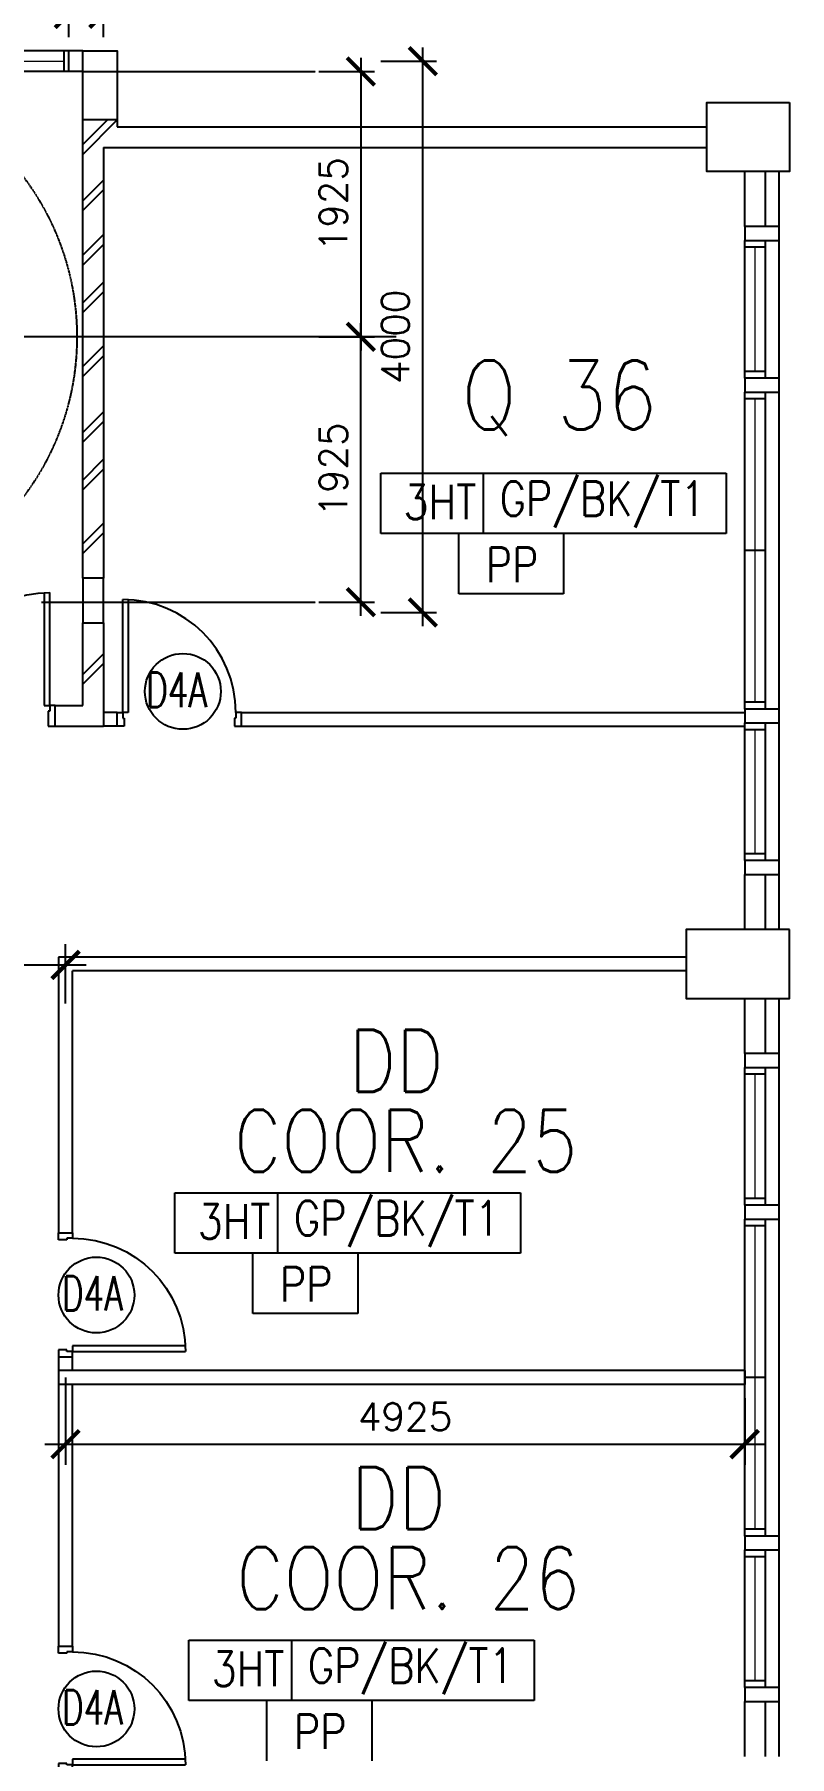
# Model space of a CAD drawing. Extents: x 2332957 to 2465864, y -1012926 to -914299.
# Drawn here: x 2365058 to 2370533, y -950487 to -937993 of the extents above; entities that cross this region are included whole.
import ezdxf
from ezdxf.enums import TextEntityAlignment as Align

# ---------------------------------------------------------------- set-up
doc = ezdxf.new("R2010")
doc.units = 0
doc.header["$LTSCALE"] = 15
doc.header["$MEASUREMENT"] = 0
doc.header["$PDMODE"] = 34
doc.linetypes.add('HIDDEN', pattern=[0.375, 0.25, -0.125])
doc.layers.get('0').update_dxf_attribs({"linetype": 'CONTINUOUS'})
doc.layers.get('DEFPOINTS').update_dxf_attribs({"linetype": 'CONTINUOUS'})
for name, color, linetype in [('COL', 3, 'CONTINUOUS'), ('DIM', 7, 'CONTINUOUS'), ('DR', 7, 'CONTINUOUS'), ('DR-T', 7, 'CONTINUOUS'), ('H', 1, 'CONTINUOUS'), ('hatch', 7, 'CONTINUOUS'), ('LEG-T', 7, 'CONTINUOUS'), ('partition', 7, 'CONTINUOUS'), ('stair', 7, 'CONTINUOUS'), ('T50', 4, 'CONTINUOUS'), ('WALL', 2, 'CONTINUOUS'), ('WIN', 5, 'CONTINUOUS')]:
    doc.layers.add(name, color=color, linetype=linetype)
doc.styles.add('ROMANS', font='romans')
doc.styles.get("Standard").update_dxf_attribs({"font": 'ROMANS.SHX'})
doc.dimstyles.new('STANDARD$0', dxfattribs={"dimscale": 0, "dimtxt": 8, "dimasz": 6, "dimexe": 1, "dimexo": 1, "dimgap": 3, "dimtad": 1, "dimdec": 0, "dimlfac": -1, "dimrnd": 1, "dimzin": 0, "dimdsep": 46, "dimtxsty": 'Standard', "dimcen": 0, "dimclrd": 5, "dimclre": 250, "dimadec": 0, "dimazin": 0, "dimtfac": 1, "dimtdec": 4, "dimtofl": 0, "dimtmove": 0, "dimatfit": 3, "dimfxl": 1, "dimtolj": 1, "dimtzin": 0, "dimarcsym": 0})

# ---------------------------------------------------------------- blocks, each defined once
blk = doc.blocks.new('_ARCHTICK')
at = {"color": 0, "linetype": 'ByBlock', "const_width": 0.15}
blk.add_lwpolyline([(-0.5, -0.5), (0.5, 0.5)], dxfattribs=at)
blk = doc.blocks.new('*D20')
at = {"layer": 'DEFPOINTS', "color": 0, "transparency": 16777216}
for p in [(1648688, -783985), (1649092, -783985), (1648688, -787985)]:
    blk.add_point(p, dxfattribs=at)
at = {"layer": 'DIM', "color": 7, "lineweight": -2, "transparency": 16777216}
for p, q in [((1649092, -788085), (1649092, -783885)), ((1648788, -783985), (1649192, -783985)), ((1648788, -787985), (1649192, -787985))]:
    blk.add_line(p, q, dxfattribs=at)
at = {"layer": 'DIM', "color": 7, "lineweight": -2, "transparency": 16777216, "xscale": 200, "yscale": 200, "zscale": 200}
for p, rotation in [((1649092, -783985), 90), ((1649092, -787985), 270)]:
    blk.add_blockref('_ARCHTICK', p, dxfattribs=dict(at, rotation=rotation))
at = {"layer": 'DIM', "color": 7, "transparency": 16777216, "insert": (1648892, -785985), "char_height": 200, "attachment_point": 5, "rotation": 90, "style": 'ROMANS'}
blk.add_mtext('\\A1;4000', dxfattribs=at)
blk = doc.blocks.new('*D21')
at = {"layer": 'DEFPOINTS', "color": 0, "transparency": 16777216}
for p in [(1648238, -785985), (1648642, -785985), (1648238, -787910)]:
    blk.add_point(p, dxfattribs=at)
at = {"layer": 'DIM', "color": 7, "lineweight": -2, "transparency": 16777216}
for p, q in [((1648642, -788010), (1648642, -785885)), ((1648338, -785985), (1648742, -785985)), ((1648338, -787910), (1648742, -787910))]:
    blk.add_line(p, q, dxfattribs=at)
at = {"layer": 'DIM', "color": 7, "lineweight": -2, "transparency": 16777216, "xscale": 200, "yscale": 200, "zscale": 200}
for p, rotation in [((1648642, -785985), 90), ((1648642, -787910), 270)]:
    blk.add_blockref('_ARCHTICK', p, dxfattribs=dict(at, rotation=rotation))
at = {"layer": 'DIM', "color": 7, "transparency": 16777216, "insert": (1648442, -786948), "char_height": 200, "attachment_point": 5, "rotation": 90, "style": 'ROMANS'}
blk.add_mtext('\\A1;1925', dxfattribs=at)
blk = doc.blocks.new('*D22')
at = {"layer": 'DEFPOINTS', "color": 0, "transparency": 16777216}
for p in [(1648238, -784060), (1648238, -785985), (1648642, -785985)]:
    blk.add_point(p, dxfattribs=at)
at = {"layer": 'DIM', "color": 7, "lineweight": -2, "transparency": 16777216}
for p, q in [((1648642, -783960), (1648642, -786085)), ((1648338, -784060), (1648742, -784060)), ((1648338, -785985), (1648742, -785985))]:
    blk.add_line(p, q, dxfattribs=at)
at = {"layer": 'DIM', "color": 7, "lineweight": -2, "transparency": 16777216, "xscale": 200, "yscale": 200, "zscale": 200}
for p, rotation in [((1648642, -784060), 90), ((1648642, -785985), 270)]:
    blk.add_blockref('_ARCHTICK', p, dxfattribs=dict(at, rotation=rotation))
at = {"layer": 'DIM', "color": 7, "transparency": 16777216, "insert": (1648442, -785023), "char_height": 200, "attachment_point": 5, "rotation": 90, "style": 'ROMANS'}
blk.add_mtext('\\A1;1925', dxfattribs=at)
blk = doc.blocks.new('*D23')
at = {"layer": 'DEFPOINTS', "color": 0, "transparency": 16777216}
for p in [(1646776, -783641), (1646526, -783910), (1646776, -783910)]:
    blk.add_point(p, dxfattribs=at)
at = {"layer": 'DIM', "color": 7, "lineweight": -2, "transparency": 16777216}
for p, q in [((1646426, -783641), (1646876, -783641)), ((1646526, -783810), (1646526, -783541)), ((1646776, -783810), (1646776, -783541))]:
    blk.add_line(p, q, dxfattribs=at)
at = {"layer": 'DIM', "color": 7, "lineweight": -2, "transparency": 16777216, "xscale": 200, "yscale": 200, "zscale": 200, "rotation": 180}
blk.add_blockref('_ARCHTICK', (1646526, -783641), dxfattribs=at)
at = {"layer": 'DIM', "color": 7, "lineweight": -2, "transparency": 16777216, "xscale": 200, "yscale": 200, "zscale": 200}
blk.add_blockref('_ARCHTICK', (1646776, -783641), dxfattribs=at)
at = {"layer": 'DIM', "color": 7, "transparency": 16777216, "insert": (1647059, -783291), "char_height": 200, "attachment_point": 5, "style": 'ROMANS'}
blk.add_mtext('\\A1;250', dxfattribs=at)
blk = doc.blocks.new('d900-1b1')
at = {"layer": 'DR'}
for p, q in [((40, 100), (40, 920)), ((80, 919), (80, 100)), ((0, 0), (0, 100)), ((0, 100), (40, 100)), ((50, 0), (0, 0)), ((80, 100), (40, 100)), ((40, 100), (40, 60)), ((40, 60), (50, 60)), ((50, 60), (50, 0)), ((860, 60), (850, 60)), ((850, 60), (850, 0)), ((850, 0), (900, 0)), ((860, 100), (860, 60)), ((900, 100), (860, 100)), ((900, 0), (900, 100))]:
    blk.add_line(p, q, dxfattribs=at)
blk.add_arc((40, 100), 820, 0, 90, dxfattribs=at)
blk = doc.blocks.new('DR-900-B')
at = {"layer": 'DR'}
for p, q in [((0, 900), (-150, 900)), ((-150, 900), (-150, 860)), ((0, 850), (0, 900)), ((-150, 860), (-110, 860)), ((-110, 860), (-110, 850)), ((-110, 850), (0, 850)), ((-150, 40), (-970, 40)), ((-969, 80), (-150, 80)), ((-150, 80), (-150, 40)), ((-150, 40), (-110, 40)), ((-150, 0), (-150, 40)), ((0, 0), (-150, 0)), ((-110, 50), (0, 50)), ((-110, 40), (-110, 50)), ((0, 50), (0, 0))]:
    blk.add_line(p, q, dxfattribs=at)
blk.add_arc((-150, 40), 820, 90, 180, dxfattribs=at)
blk = doc.blocks.new('*D199')
at = {"layer": 'DEFPOINTS', "color": 0, "linetype": 'Continuous', "transparency": 16777216}
for p in [(2365283, -944744), (2363633, -945175), (2365283, -945174)]:
    blk.add_point(p, dxfattribs=at)
at = {"layer": 'DIM', "color": 7, "linetype": 'Continuous', "lineweight": -2, "transparency": 16777216}
for p, q in [((2363633, -945025), (2363633, -944594)), ((2365283, -945024), (2365283, -944594)), ((2363483, -944744), (2365433, -944744))]:
    blk.add_line(p, q, dxfattribs=at)
at = {"layer": 'DIM', "color": 7, "linetype": 'Continuous', "lineweight": -2, "transparency": 16777216, "xscale": 200, "yscale": 200, "zscale": 200, "rotation": 180}
blk.add_blockref('_ARCHTICK', (2363633, -944744), dxfattribs=at)
at = {"layer": 'DIM', "color": 7, "linetype": 'Continuous', "lineweight": -2, "transparency": 16777216, "xscale": 200, "yscale": 200, "zscale": 200}
blk.add_blockref('_ARCHTICK', (2365283, -944744), dxfattribs=at)
at = {"layer": 'DIM', "color": 7, "linetype": 'Continuous', "transparency": 16777216, "insert": (2364458, -944544), "char_height": 200, "attachment_point": 5, "style": 'ROMANS'}
blk.add_mtext('\\A1;1650', dxfattribs=at)
blk = doc.blocks.new('*D333')
at = {"layer": 'DEFPOINTS', "color": 0, "linetype": 'Continuous', "transparency": 16777216}
for p in [(2365283, -947587), (2370208, -947737), (2370208, -948221)]:
    blk.add_point(p, dxfattribs=at)
at = {"layer": 'DIM', "color": 7, "linetype": 'Continuous', "lineweight": -2, "transparency": 16777216}
for p, q in [((2365283, -947737), (2365283, -948371)), ((2370208, -947887), (2370208, -948371)), ((2365133, -948221), (2370358, -948221))]:
    blk.add_line(p, q, dxfattribs=at)
at = {"layer": 'DIM', "color": 7, "linetype": 'Continuous', "lineweight": -2, "transparency": 16777216, "xscale": 200, "yscale": 200, "zscale": 200, "rotation": 180}
blk.add_blockref('_ARCHTICK', (2365283, -948221), dxfattribs=at)
at = {"layer": 'DIM', "color": 7, "linetype": 'Continuous', "lineweight": -2, "transparency": 16777216, "xscale": 200, "yscale": 200, "zscale": 200}
blk.add_blockref('_ARCHTICK', (2370208, -948221), dxfattribs=at)
at = {"layer": 'DIM', "color": 7, "linetype": 'Continuous', "transparency": 16777216, "insert": (2367745, -948021), "char_height": 200, "attachment_point": 5, "style": 'ROMANS'}
blk.add_mtext('\\A1;4925', dxfattribs=at)
blk = doc.blocks.new('AMSTR2-E')
at = {"layer": 'hatch', "color": 1}
for p, q in [((1643.1, -150), (1793.1, 0)), ((1714.8, -150), (1864.8, 0)), ((2223.5, -150), (2373.5, 0)), ((2295.1, -150), (2445.1, 0)), ((2657.5, -150), (2807.5, 0)), ((2729.1, -150), (2879.1, 0)), ((3090.4, -150), (3240.4, 0)), ((3162, -150), (3312, 0)), ((3431.1, -150), (3581.1, 0)), ((3502.8, -150), (3652.8, 0)), ((4011.5, -150), (4161.5, 0)), ((4083.1, -150), (4233.1, 0)), ((4445.5, -150), (4595.5, 0)), ((4517.1, -150), (4667.1, 0)), ((4878.4, -150), (5028.4, 0)), ((4950, -150), (5100, 0))]:
    blk.add_line(p, q, dxfattribs=at)
at = {"layer": 'stair', "color": 193}
for p, q in [((1940, -150), (1940, -250)), ((1990, -150), (1990, -200)), ((3082.6, -200), (1990, -200)), ((2951.7, -200), (2951.7, -150)), ((3001.7, -200), (3001.7, -150)), ((5210, -200), (3183.1, -200)), ((3938.3, -200), (3938.3, -150)), ((3988.3, -200), (3988.3, -150)), ((5210, -150), (5210, -200)), ((5260, -150), (5260, -250)), ((3111.1, -250), (1940, -250)), ((5260, -250), (3211.7, -250)), ((1940, -1975), (5260, -1975)), ((1940, -1975), (1940, -2175)), ((5260, -1975), (5260, -2175)), ((1990, -2025), (5210, -2025)), ((1990, -2025), (1990, -2125)), ((3864.3, -2025), (3862.2, -2025)), ((5210, -2025), (5210, -2125)), ((1940, -2175), (5260, -2175)), ((1990, -2125), (5210, -2125)), ((1940, -4000), (1940, -3900)), ((5260, -3900), (1940, -3900)), ((1990, -4000), (1990, -3950)), ((5210, -3950), (1990, -3950)), ((2951.7, -3950), (2951.7, -4000)), ((3001.7, -3950), (3001.7, -4000)), ((3938.3, -3950), (3938.3, -4000)), ((3988.3, -3950), (3988.3, -4000)), ((5210, -3950), (5210, -4000)), ((5260, -3900), (5260, -4000))]:
    blk.add_line(p, q, dxfattribs=at)
at = {"layer": 'stair'}
for p, q in [((2300, -150), (2300, -200)), ((2560, -150), (2560, -200)), ((2820, -150), (2820, -200)), ((3080, -150), (3080, -200)), ((3340, -150), (3340, -200)), ((3600, -150), (3600, -200)), ((3860, -150), (3860, -200)), ((4120, -150), (4120, -200)), ((4380, -150), (4380, -200)), ((4640, -150), (4640, -200)), ((4900, -150), (4900, -200)), ((5160, -150), (5160, -200)), ((2300, -250), (2300, -1975)), ((2560, -250), (2560, -1975)), ((2820, -250), (2820, -1975)), ((3080, -250), (3080, -1975)), ((3340, -250), (3340, -474.5)), ((3600, -250), (3600, -1052.3)), ((3860, -250), (3860, -1975)), ((4120, -250), (4120, -1975)), ((4380, -250), (4380, -1975)), ((4640, -250), (4640, -1975)), ((4900, -250), (4900, -1975)), ((5160, -250), (5160, -1975)), ((3340, -650.4), (3340, -1975)), ((3340, -1078.4), (927.4, -1078.4)), ((927.4, -1078.4), (927.4, -3062.5)), ((3600, -1114.3), (3600, -1637.4)), ((3860, -1078.4), (5160, -1078.4)), ((3600, -1637.4), (3600, -1975)), ((2040, -2075), (3839.3, -2075)), ((2040, -2075), (5160, -2075)), ((2040, -2075), (2040, -2125)), ((2300, -2025), (2300, -2075)), ((2300, -2025), (2300, -2075)), ((2300, -2075), (2300, -2125)), ((2560, -2025), (2560, -2075)), ((2560, -2025), (2560, -2075)), ((2560, -2075), (2560, -2125)), ((2820, -2025), (2820, -2075)), ((2820, -2025), (2820, -2075)), ((2820, -2075), (2820, -2125)), ((3080, -2025), (3080, -2075)), ((3080, -2025), (3080, -2075)), ((3080, -2075), (3080, -2125)), ((3340, -2025), (3340, -2075)), ((3340, -2025), (3340, -2075)), ((3340, -2075), (3340, -2125)), ((3600, -2025), (3600, -2070.6)), ((3600, -2025), (3600, -2075)), ((3600, -2075), (3600, -2125)), ((3860, -2025), (3860, -2125)), ((4120, -2025), (4120, -2075)), ((4120, -2075), (4120, -2125)), ((4120, -2075), (4120, -2125)), ((4380, -2025), (4380, -2075)), ((4380, -2075), (4380, -2125)), ((4380, -2075), (4380, -2125)), ((4640, -2025), (4640, -2075)), ((4640, -2075), (4640, -2125)), ((4900, -2025), (4900, -2075)), ((4900, -2075), (4900, -2125)), ((5160, -2025), (5160, -2075)), ((2040, -2175), (2040, -3900)), ((2300, -2175), (2300, -3900)), ((2560, -2175), (2560, -3900)), ((2820, -2175), (2820, -3900)), ((3080, -2175), (3080, -3900)), ((3340, -2175), (3340, -3900)), ((3600, -2175), (3600, -3900)), ((3860, -2175), (3860, -3900)), ((4120, -2175), (4120, -3900)), ((4380, -2175), (4380, -3900)), ((4640, -2175), (4640, -3900)), ((4900, -2175), (4900, -3900)), ((4900, -3062.5), (927.4, -3062.5)), ((2040, -3950), (2040, -4000)), ((2300, -3950), (2300, -4000)), ((2560, -3950), (2560, -4000)), ((2820, -3950), (2820, -4000)), ((3080, -3950), (3080, -4000)), ((3340, -3950), (3340, -4000)), ((3600, -3950), (3600, -4000)), ((3860, -3950), (3860, -4000)), ((4120, -3950), (4120, -4000)), ((4380, -3950), (4380, -4000)), ((4640, -3950), (4640, -4000)), ((4900, -3950), (4900, -4000))]:
    blk.add_line(p, q, dxfattribs=at)
at = {"layer": 'stair', "color": 5, "linetype": 'HIDDEN'}
for p, q in [((7125, -150), (8812.7, -150)), ((9398, -2075), (5210, -2075)), ((7125, -4000), (8812.7, -4000))]:
    blk.add_line(p, q, dxfattribs=at)
at = {"layer": 'stair'}
for points in [[(3054, -150), (3542.9, -1005.3), (3470.6, -1046.6), (3744.1, -1189.7), (3671.9, -1231), (4214, -2079.3)], [(3154.5, -150), (3635.7, -991.9), (3563.5, -1033.2), (3837, -1176.3), (3764.8, -1217.6), (4314.5, -2079.3)]]:
    blk.add_lwpolyline(points, dxfattribs=at)
at = {"layer": 'stair', "color": 4, "linetype": 'Continuous'}
for points in [[(3205.2, -741.4), (3340, -1078.4), (3205.2, -1415.5)], [(3994.8, -741.4), (3860, -1078.4), (3994.8, -1415.5)]]:
    blk.add_lwpolyline(points, dxfattribs=at)
at = {"layer": 'stair', "color": 2, "linetype": 'Continuous'}
for centre in [(5160, -1078.4), (4900, -3062.5)]:
    blk.add_circle(centre, 62.5, dxfattribs=at)
at = {"layer": 'stair', "color": 1, "linetype": 'HIDDEN'}
for centre, start, end in [((2040, -2075), 90, 270), ((5160, -2075), 270, 90)]:
    blk.add_arc(centre, 1925, start, end, dxfattribs=at)
at = {"layer": 'WALL'}
for p, q in [((1675, 0), (1675, -150)), ((1675, 0), (5525, 0)), ((5525, 0), (5525, -150)), ((7025, -150), (7025, 0)), ((7125, 0), (7025, 0)), ((1675, -150), (5525, -150)), ((7125, -150), (7025, -150))]:
    blk.add_line(p, q, dxfattribs=at)
at = {"layer": 'WIN'}
for p, q in [((175, 0), (1675, 0)), ((1637, 0), (1637, -150)), ((7025, 0), (5525, 0)), ((213, 0), (213, -150)), ((5563, 0), (5563, -150)), ((6987, 0), (6987, -150)), ((175, -150), (1675, -150)), ((7025, -150), (5525, -150))]:
    blk.add_line(p, q, dxfattribs=at)
at = {"layer": 'WIN', "const_width": 10, "flags": 128}
for points in [[(213, -75), (1637, -75)], [(6987, -75), (5563, -75)]]:
    blk.add_lwpolyline(points, dxfattribs=at)
at = {"color": 2, "style": 'ROMANS', "width": 0.85}
for s, p in [('STAIR', (5751, -1998.7)), ('1', (6170.8, -2389.9))]:
    blk.add_text(s, height=300, dxfattribs=at).set_placement(p)
at = {"layer": 'stair', "color": 7, "linetype": 'Continuous', "style": 'ROMANS', "width": 0.7}
for s, p in [('13', (2305.7, -1870.8)), ('14', (2564.5, -1870.8)), ('15', (2823.7, -1870.8)), ('16', (3091.2, -1870.8)), ('17', (3363.8, -1870.8)), ('18', (3646.4, -1870.8)), ('19', (3882.4, -1870.8)), ('20', (4170.7, -1870.8)), ('21', (4420.5, -1870.8)), ('22', (4690.7, -1870.8)), ('23', (4939.7, -1870.8)), ('24', (5198.7, -1870.8)), ('12', (1810.6, -2448.5)), ('11', (2091.6, -2448.5)), ('10', (2349.7, -2448.5)), ('9', (2693.6, -2458.5)), ('8', (2955, -2458.5)), ('7', (3204.5, -2469)), ('6', (3463.1, -2463.7)), ('5', (3724.5, -2463.7)), ('4', (3985.9, -2463.7)), ('3', (4244.5, -2458.5)), ('2', (4494, -2458.5)), ('1', (4798.6, -2459))]:
    blk.add_text(s, height=150, dxfattribs=at).set_placement(p)
at = {"layer": 'DIM', "color": 1}
dim = blk.add_linear_dim(base=(7275, 268.9), p1=(7025, 0), p2=(7275, 0), dimstyle='STANDARD$0', override={"dimscale": 100, "dimtxt": 2, "dimasz": 2, "dimgap": 1, "dimtxsty": 'ROMANS', "dimblk": 'ARCHTICK', "dimdle": 1, "dimclrd": 7, "dimclre": 7, "dimclrt": 7, "dimtdec": 0, "dimtmove": 2}, dxfattribs=at)
dim.commit()
dim.dimension.update_dxf_attribs({"geometry": '*D23', "text_midpoint": (7558.5, 618.9), "dimtype": 128, "insert": (-1639500.9, 783910.4)})
at = {"layer": 'DIM'}
for p1, p2, distance, picture, middle in [((9187, -4075), (9187, -75), -403.9, '*D20', (9390.9, -2075)), ((8736.9, -150), (8736.9, -2075), 403.9, '*D22', (8940.7, -1112.5)), ((8736.9, -4000), (8736.9, -2075), -403.9, '*D21', (8940.7, -3037.5))]:
    dim = blk.add_aligned_dim(p1=p1, p2=p2, distance=distance, dimstyle='STANDARD$0', override={"dimscale": 100, "dimtxt": 2, "dimasz": 2, "dimgap": 1, "dimtxsty": 'ROMANS', "dimblk": 'ARCHTICK', "dimdle": 1, "dimclrd": 7, "dimclre": 7, "dimclrt": 7, "dimtdec": 0, "dimtmove": 2}, dxfattribs=at)
    dim.commit()
    dim.dimension.update_dxf_attribs({"geometry": picture, "text_midpoint": middle, "insert": (-1639500.9, 783910.4)})

msp = doc.modelspace()

# ---------------------------------------------------------------- linework, layer by layer
at = {"color": 0}
for p, q in [((2370457.9, -944487.5), (2370457.9, -938987.5)), ((2370457.9, -950487.5), (2370457.9, -944987.5))]:
    msp.add_line(p, q, dxfattribs=at)
at = {"layer": 'COL', "color": 0}
for points in [[(2365407.9, -938612.5), (2365407.9, -938112.5), (2365657.9, -938112.5), (2365657.9, -938612.5)], [(2370532.9, -938487.5), (2370532.9, -938987.5), (2369932.9, -938987.5), (2369932.9, -938487.5)], [(2365407.9, -942262.5), (2365557.9, -942262.5), (2365557.9, -941937.5), (2365407.9, -941937.5)], [(2370532.9, -944487.5), (2369782.9, -944487.5), (2369782.9, -944987.5), (2370532.9, -944987.5)]]:
    msp.add_lwpolyline(points, close=True, dxfattribs=at)
at = {"layer": 'DEFPOINTS', "color": 0, "linetype": 'Continuous'}
msp.add_lwpolyline([(2365657.9, -938612.5), (2365657.9, -938662.5)], dxfattribs=at)
at = {"layer": 'DR-T', "color": 0, "linetype": 'Continuous'}
for centre in [(2366133.8, -942759.7), (2365507, -947139), (2365507, -950142)]:
    msp.add_circle(centre, 275, dxfattribs=at)
at = {"layer": 'H', "color": 0}
for p, q in [((2365407.9, -938792.7), (2365588.1, -938612.5)), ((2365407.9, -938863.4), (2365657.9, -938613.4)), ((2365407.9, -939199.9), (2365557.9, -939049.9)), ((2365407.9, -939270.6), (2365557.9, -939120.6)), ((2365407.9, -939595.5), (2365557.9, -939445.5)), ((2365407.9, -939666.2), (2365557.9, -939516.2)), ((2365407.9, -939940), (2365557.9, -939790)), ((2365407.9, -940010.7), (2365557.9, -939860.7)), ((2365407.9, -940403), (2365557.9, -940253)), ((2365407.9, -940473.7), (2365557.9, -940323.7)), ((2365407.9, -940881.3), (2365557.9, -940731.3)), ((2365407.9, -940952), (2365557.9, -940802)), ((2365407.9, -941225.8), (2365557.9, -941075.8)), ((2365407.9, -941296.5), (2365557.9, -941146.5)), ((2365407.9, -941688.8), (2365557.9, -941538.8)), ((2365407.9, -941759.5), (2365557.9, -941609.5)), ((2365407.9, -942636.2), (2365557.9, -942486.2)), ((2365407.9, -942706.9), (2365557.9, -942556.9))]:
    msp.add_line(p, q, dxfattribs=at)
at = {"layer": 'LEG-T', "color": 0}
for p, q in [((2367568.6, -941176.4), (2370073.3, -941176.4)), ((2367568.6, -941614.4), (2367568.6, -941176.4)), ((2368312.2, -941176.4), (2368312.2, -941614.4)), ((2370073.3, -941176.4), (2370073.3, -941614.4)), ((2370073.3, -941614.4), (2367568.6, -941614.4)), ((2368134.4, -942052.4), (2368134.4, -941614.4)), ((2368894.4, -941614.4), (2368894.4, -942052.4)), ((2368894.4, -942052.4), (2368134.4, -942052.4)), ((2366076.2, -946396.4), (2368580.9, -946396.4)), ((2366076.2, -946834.4), (2366076.2, -946396.4)), ((2366819.9, -946396.4), (2366819.9, -946834.4)), ((2368580.9, -946396.4), (2368580.9, -946834.4)), ((2368580.9, -946834.4), (2366076.2, -946834.4)), ((2366642.1, -947272.4), (2366642.1, -946834.4)), ((2367402.1, -946834.4), (2367402.1, -947272.4)), ((2367402.1, -947272.4), (2366642.1, -947272.4)), ((2366177.2, -949642.4), (2368681.9, -949642.4)), ((2366177.2, -950080.4), (2366177.2, -949642.4)), ((2366920.9, -949642.4), (2366920.9, -950080.4)), ((2368681.9, -949642.4), (2368681.9, -950080.4)), ((2368681.9, -950080.4), (2366177.2, -950080.4)), ((2366743.1, -950518.4), (2366743.1, -950080.4)), ((2367503.1, -950080.4), (2367503.1, -950518.4))]:
    msp.add_line(p, q, dxfattribs=at)
at = {"layer": 'partition', "color": 0, "linetype": 'Continuous'}
for p, q in [((2366557.9, -942912.5), (2370207.9, -942912.5)), ((2366557.9, -943012.5), (2370207.9, -943012.5)), ((2370207.9, -947687.5), (2370207.9, -947787.5))]:
    msp.add_line(p, q, dxfattribs=at)
at = {"layer": 'partition', "color": 0}
for p, q in [((2369782.9, -944687.5), (2365232.9, -944687.5)), ((2369782.9, -944787.5), (2365332.9, -944787.5)), ((2370207.9, -947687.5), (2365232.9, -947687.5)), ((2370207.9, -947787.5), (2365232.9, -947787.5))]:
    msp.add_line(p, q, dxfattribs=at)
for points in [[(2365657.9, -942912.5), (2365557.9, -942912.5)], [(2365657.9, -943012.5), (2365557.9, -943012.5)]]:
    msp.add_lwpolyline(points, dxfattribs=at)
at = {"layer": 'stair', "color": 0, "linetype": 'HIDDEN'}
msp.add_line((2365107.9, -942112.5), (2366370.7, -942112.5), dxfattribs=at)
at = {"layer": 'stair', "color": 0}
for p, q in [((2365232.9, -944687.5), (2365232.9, -946687.5)), ((2365332.9, -946687.5), (2365332.9, -944787.5)), ((2365232.9, -947587.5), (2365232.9, -947787.5)), ((2365332.9, -947687.5), (2365332.9, -947587.5)), ((2365232.9, -947787.5), (2365232.9, -949687.5)), ((2365332.9, -949687.5), (2365332.9, -947787.5))]:
    msp.add_line(p, q, dxfattribs=at)
at = {"layer": 'WALL', "color": 0}
for p, q in [((2365407.9, -941937.5), (2365407.9, -938437.5)), ((2365657.9, -938662.5), (2369932.9, -938662.5)), ((2365557.9, -938812.5), (2369932.9, -938812.5)), ((2365557.9, -938812.5), (2365557.9, -941937.5)), ((2370207.9, -939387.5), (2370207.9, -938987.5)), ((2370357.9, -939387.5), (2370357.9, -938987.5)), ((2365407.9, -942862.5), (2365407.9, -942262.5)), ((2365557.9, -942262.5), (2365557.9, -943012.5)), ((2365207.9, -943012.5), (2365207.9, -942862.5)), ((2365207.9, -942862.5), (2365407.9, -942862.5)), ((2365207.9, -943012.5), (2365557.9, -943012.5)), ((2370207.9, -944487.5), (2370207.9, -944087.5)), ((2370357.9, -944487.5), (2370357.9, -944087.5)), ((2370207.9, -945387.5), (2370207.9, -944987.5)), ((2370357.9, -945387.5), (2370357.9, -944987.5)), ((2370207.9, -950487.5), (2370207.9, -950087.5)), ((2370357.9, -950487.5), (2370357.9, -950087.5))]:
    msp.add_line(p, q, dxfattribs=at)
for points in [[(2370457.9, -939387.5), (2370207.9, -939387.5), (2370207.9, -939487.5), (2370457.9, -939487.5)], [(2370457.9, -940487.5), (2370207.9, -940487.5), (2370207.9, -940587.5), (2370457.9, -940587.5)], [(2370457.9, -942887.5), (2370207.9, -942887.5), (2370207.9, -942987.5), (2370457.9, -942987.5)], [(2370457.9, -943987.5), (2370207.9, -943987.5), (2370207.9, -944087.5), (2370457.9, -944087.5)], [(2370457.9, -945387.5), (2370207.9, -945387.5), (2370207.9, -945487.5), (2370457.9, -945487.5)], [(2370457.9, -946487.5), (2370207.9, -946487.5), (2370207.9, -946587.5), (2370457.9, -946587.5)], [(2370457.9, -948887.5), (2370207.9, -948887.5), (2370207.9, -948987.5), (2370457.9, -948987.5)], [(2370457.9, -949987.5), (2370207.9, -949987.5), (2370207.9, -950087.5), (2370457.9, -950087.5)]]:
    msp.add_lwpolyline(points, close=True, dxfattribs=at)
at = {"layer": 'WIN', "color": 0}
for p, q in [((2370207.9, -940487.5), (2370207.9, -939487.5)), ((2370357.9, -939537.5), (2370207.9, -939537.5)), ((2370357.9, -940487.5), (2370357.9, -939487.5)), ((2370357.9, -940437.5), (2370207.9, -940437.5)), ((2370207.9, -942887.5), (2370207.9, -940587.5)), ((2370357.9, -940637.5), (2370207.9, -940637.5)), ((2370357.9, -942887.5), (2370357.9, -940587.5)), ((2370357.9, -941737.5), (2370207.9, -941737.5)), ((2370357.9, -942837.5), (2370207.9, -942837.5)), ((2370207.9, -943987.5), (2370207.9, -942987.5)), ((2370357.9, -943037.5), (2370207.9, -943037.5)), ((2370357.9, -943987.5), (2370357.9, -942987.5)), ((2370357.9, -943937.5), (2370207.9, -943937.5)), ((2370207.9, -946487.5), (2370207.9, -945487.5)), ((2370357.9, -945537.5), (2370207.9, -945537.5)), ((2370357.9, -946487.5), (2370357.9, -945487.5)), ((2370357.9, -946437.5), (2370207.9, -946437.5)), ((2370207.9, -948887.5), (2370207.9, -946587.5)), ((2370357.9, -946637.5), (2370207.9, -946637.5)), ((2370357.9, -948887.5), (2370357.9, -946587.5)), ((2370357.9, -947737.5), (2370207.9, -947737.5)), ((2370357.9, -948837.5), (2370207.9, -948837.5)), ((2370207.9, -949987.5), (2370207.9, -948987.5)), ((2370357.9, -949037.5), (2370207.9, -949037.5)), ((2370357.9, -949987.5), (2370357.9, -948987.5)), ((2370357.9, -949937.5), (2370207.9, -949937.5))]:
    msp.add_line(p, q, dxfattribs=at)
at = {"layer": 'WIN', "color": 0, "const_width": 10, "flags": 128}
for points in [[(2370282.9, -940437.5), (2370282.9, -939537.5)], [(2370282.9, -942837.5), (2370282.9, -940637.5)], [(2370282.9, -943037.5), (2370282.9, -943937.5)], [(2370282.9, -946437.5), (2370282.9, -945537.5)], [(2370282.9, -948837.5), (2370282.9, -946637.5)], [(2370282.9, -949037.5), (2370282.9, -949937.5)]]:
    msp.add_lwpolyline(points, dxfattribs=at)

# ---------------------------------------------------------------- block references
at = {"layer": 'DIM', "color": 0}
msp.add_blockref('AMSTR2-E', (2358282.9, -938112.5), dxfattribs=at)
at = {"layer": 'DR', "color": 0}
msp.add_blockref('d900-1b1', (2365657.9, -943012.5), dxfattribs=at)
at = {"layer": 'DR', "color": 0, "xscale": -1, "rotation": 270}
for p in [(2365232.9, -947587.5), (2365232.9, -950587.5)]:
    msp.add_blockref('d900-1b1', p, dxfattribs=at)
at = {"layer": 'WALL', "color": 0, "xscale": -1, "rotation": 90}
msp.add_blockref('DR-900-B', (2365207.9, -943012.5), dxfattribs=at)

# ---------------------------------------------------------------- texts
at = {"layer": 'DR-T', "color": 0, "style": 'ROMANS', "width": 0.7}
for p in [(2365867.1, -942873.2), (2365257.1, -947252.4), (2365257.1, -950255.4)]:
    msp.add_text('D4A', height=250, dxfattribs=at).set_placement(p)
at = {"layer": 'LEG-T', "color": 0, "style": 'ROMANS', "width": 0.85}
for s, p in [('GP/BK/T1', (2369177.2, -941379.4, 1555)), ('3HT', (2367997.4, -941385.4, 1555)), ('PP', (2368520.7, -941841.3, 1555)), ('GP/BK/T1', (2367684.9, -946599.4, 1555)), ('3HT', (2366505, -946605.4, 1555)), ('PP', (2367028.4, -947061.3, 1555)), ('GP/BK/T1', (2367785.9, -949845.4, 1555)), ('3HT', (2366606, -949851.4, 1555)), ('PP', (2367129.4, -950307.3, 1555))]:
    msp.add_text(s, height=250, dxfattribs=at).set_placement(p, align=Align.MIDDLE)
at = {"layer": 'T50', "color": 0, "style": 'ROMANS', "width": 0.85}
for s, height, p in [('Q 36', 500, (2368153.7, -940858.4)), ('DD ', 450, (2367336.2, -945664.6)), ('COOR. 25', 450, (2366503.8, -946245.2)), ('DD ', 450, (2367353.5, -948837.4)), ('COOR. 26', 450, (2366521.1, -949418))]:
    msp.add_text(s, height=height, dxfattribs=at).set_placement(p)

# ---------------------------------------------------------------- dimensions: what is measured, and where the dimension line sits
at = {"layer": 'DIM', "color": 0, "linetype": 'Continuous'}
for base, p1, p2, picture, middle in [((2365282.9, -944743.9), (2363632.9, -945174.9), (2365282.9, -945173.7), '*D199', (2364457.9, -944543.9)), ((2370207.9, -948221.3), (2365282.9, -947587.5), (2370207.9, -947737.5), '*D333', (2367745.4, -948021.3))]:
    dim = msp.add_linear_dim(base=base, p1=p1, p2=p2, dimstyle='STANDARD$0', override={"dimscale": 100, "dimtxt": 2, "dimasz": 2, "dimexe": 1.5, "dimexo": 1.5, "dimgap": 1, "dimtxsty": 'ROMANS', "dimblk": 'ARCHTICK', "dimdle": 1.5, "dimclrd": 7, "dimclre": 7, "dimclrt": 7, "dimtdec": 0, "dimtmove": 2}, dxfattribs=at)
    dim.commit()
    dim.dimension.update_dxf_attribs({"geometry": picture, "text_midpoint": middle})

doc.saveas('drawing.dxf')
